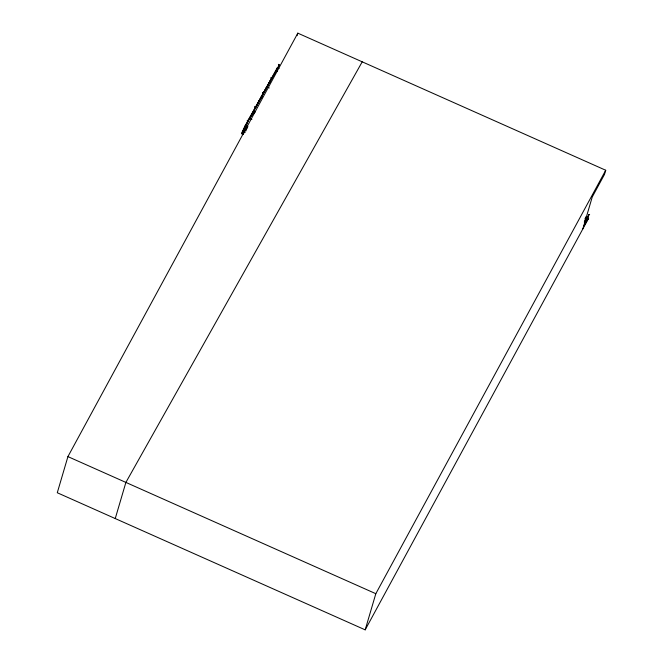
<?xml version="1.0" encoding="UTF-8"?>
<svg xmlns="http://www.w3.org/2000/svg" width="663" height="663" viewBox="0 0 663 663"><rect width="100%" height="100%" fill="white"/><g stroke="black" fill="none" stroke-linecap="round" stroke-linejoin="round"><path stroke-width="0.99" d="M270.239 82.187L269.7 82.253M587.882 218.467L588.313 218.782L588.628 218.077L585.81 216.826M277.018 71.621L277.383 67.609L279.106 68.38M254.907 108.152L255.28 108.342L271.697 78.566L247.771 121.901L243.818 130.669L243.462 130.429M269.269 87.955L266.692 86.812L266.344 87.98L270.678 79.983L263.915 92.455M582.852 228.909L592.258 196.961L604.482 174.444L605.717 170.25L297.82 33.15L67.924 456.608L57.283 492.75L365.18 629.85L588.504 218.5M115.246 518.565L125.887 482.415L362.213 61.825M243.18 134.581L241.589 133.396L243.304 134.166M277.383 67.609L245.302 125.398L242.103 132.451L243.818 133.213M243.835 130.619L248.037 121.006L263.327 93.425L262.921 93.268M247.415 121.677L247.78 121.901L247.639 120.848M263.087 94.254L263.302 93.491M278.791 64.858L278.908 65.935L271.432 79.436L271.059 79.228M297.082 35.669L297.82 33.15M365.18 629.85L375.822 593.7L605.717 170.25M585.62 223.05L585.744 222.627M584.691 218.906L587.335 220.083L587.211 220.497L588.628 218.077M587.899 219.428L588.023 219.005L585.379 217.829M262.656 94.154L263.054 94.295M271.3 78.383L271.681 78.599L279.189 65.032M251.252 115.702L252.213 113.903M256.548 105.79L262.333 94.966M263.294 93.168L266.667 86.853M241.465 133.818L244.415 128.373M256.622 105.889L259.54 100.519M260.509 98.729L262.457 95.141M584.294 222.138L585.868 219.238M584.426 222.296C587.136 216.063 585.47 221.873 588.976 214.737L585.661 220.017M583.722 225.975L587.335 220.083M277.714 68.778L277.49 68.438M255.346 111.707L249.222 118.171L251.907 119.381M242.476 133.619L242.335 133.164M243.495 129.401C244.904 129.368 240.926 128.249 246.056 130.495M245.177 125.829L247.755 126.981M244.688 126.724L247.274 127.876M244.564 127.13L247.15 128.282M244.083 128.034L246.661 129.177M243.959 128.448L246.537 129.6M243.346 129.766L245.932 130.918M242.857 130.661L244.581 131.431M242.733 131.083L245.318 132.235M242.219 132.028L243.943 132.799M67.924 456.608L375.822 593.7M245.302 125.398L247.879 126.558M246.039 124.578L246.595 124.702L246.039 124.578M247.274 120.384L247.829 120.5L247.291 120.326M253.531 111.052L254.086 111.169L253.531 111.052M254.766 106.851L255.321 106.967L254.783 106.793M261.305 97.013L261.86 97.13L261.305 97.013M262.54 92.812L263.095 92.928L262.54 92.812M270.918 77.936L271.474 78.052L270.935 77.878M278.41 64.402L278.966 64.518L278.41 64.402M589.051 214.497L589.606 214.613L589.051 214.497"/></g></svg>
